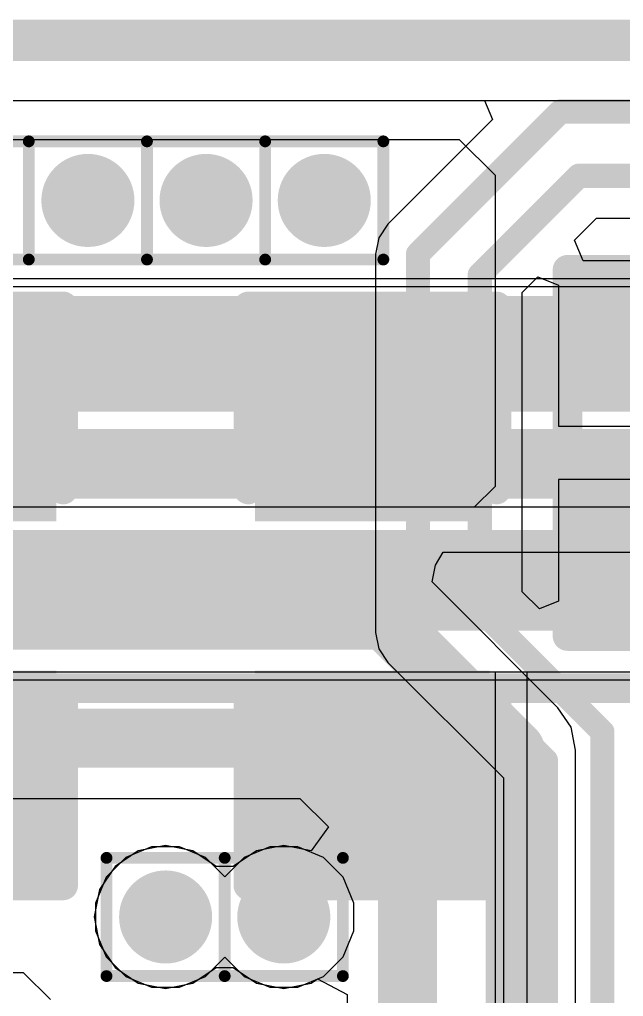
# Model space of a CAD drawing. Header units: inches. Extents: x -6 to 283, y -12 to 154.
# Drawn here: x 43.755 to 46.351, y 16.249 to 20.449 of the extents above; entities that cross this region are included whole.
import ezdxf

# ---------------------------------------------------------------- set-up
doc = ezdxf.new("R2010")
doc.units = ezdxf.units.IN
for name, color, linetype in [('Board Outline', 216, 'Continuous'), ('Bottom Layer', 5, 'Continuous'), ('Bottom Overlay', 54, 'Continuous'), ('Bottom Paste', 16, 'Continuous'), ('Bottom Solder', 6, 'Continuous'), ('Drill Drawing', 1, 'Continuous'), ('GND-1', 16, 'Continuous'), ('GND-2', 90, 'Continuous'), ('GND-3', 216, 'Continuous'), ('GND-4', 54, 'Continuous'), ('PWR-1', 156, 'Continuous'), ('PWR-2', 130, 'Continuous'), ('Signal L1', 76, 'Continuous'), ('Signal L2', 6, 'Continuous'), ('Top Layer', 1, 'Continuous'), ('Top Overlay', 2, 'Continuous'), ('Top Paste', 8, 'Continuous'), ('Top Solder', 216, 'Continuous'), ('Via Holes', 16, 'Continuous')]:
    doc.layers.add(name, color=color, linetype=linetype)

# ---------------------------------------------------------------- blocks, each defined once
blk = doc.blocks.new('R___0402_B_149')
at = {"layer": 'Bottom Layer'}
for points in [[(-0.2413, 0.3175), (-0.2413, -0.3175), (-0.6985, -0.3175), (-0.6985, 0.3175)], [(0.6985, 0.3175), (0.6985, -0.3175), (0.2413, -0.3175), (0.2413, 0.3175)]]:
    blk.add_hatch(color=5, dxfattribs=at).paths.add_polyline_path(points)
at = {"layer": 'Bottom Paste'}
for points in [[(-0.2413, 0.3175), (-0.2413, -0.3175), (-0.6985, -0.3175), (-0.6985, 0.3175)], [(0.6985, 0.3175), (0.6985, -0.3175), (0.2413, -0.3175), (0.2413, 0.3175)]]:
    blk.add_hatch(color=16, dxfattribs=at).paths.add_polyline_path(points)
at = {"layer": 'Bottom Solder'}
for points in [[(-0.1863, 0.3725), (-0.1863, -0.3725), (-0.7535, -0.3725), (-0.7535, 0.3725)], [(0.7535, 0.3725), (0.7535, -0.3725), (0.1863, -0.3725), (0.1863, 0.3725)]]:
    blk.add_hatch(color=6, dxfattribs=at).paths.add_polyline_path(points)
at = {"layer": 'Bottom Overlay'}
for points in [[(-0.7874, 0.4064, 0.127, 0.127, 0), (0.7874, 0.4064, 0.127, 0.127, 0)], [(-0.7874, -0.4064, 0.127, 0.127, 0), (-0.7874, 0.4064, 0.127, 0.127, 0)], [(0.7874, -0.4064, 0.127, 0.127, 0), (0.7874, 0.4064, 0.127, 0.127, 0)], [(0.8128, 0.4318, 0.00323, 0.00323, 0), (-0.8128, 0.4318, 0.00323, 0.00323, 0)], [(0.7874, -0.4064, 0.127, 0.127, 0), (-0.7874, -0.4064, 0.127, 0.127, 0)]]:
    blk.add_lwpolyline(points, format="xyseb", dxfattribs=at)
for points in [[(-0.8191, 0.4064, 0.0635, 0.0635, 1), (-0.7556, 0.4064, 0.0635, 0.0635, 1)], [(-0.8191, 0.4064, 0.0635, 0.0635, 1), (-0.7556, 0.4064, 0.0635, 0.0635, 1)], [(0.7557, 0.4064, 0.0635, 0.0635, 1), (0.8192, 0.4064, 0.0635, 0.0635, 1)], [(0.7557, 0.4064, 0.0635, 0.0635, 1), (0.8192, 0.4064, 0.0635, 0.0635, 1)], [(-0.8136, 0.4318, 0.00161, 0.00161, 1), (-0.812, 0.4318, 0.00161, 0.00161, 1)], [(0.812, 0.4318, 0.00161, 0.00161, 1), (0.8136, 0.4318, 0.00161, 0.00161, 1)], [(-0.8191, -0.4064, 0.0635, 0.0635, 1), (-0.7556, -0.4064, 0.0635, 0.0635, 1)], [(-0.8191, -0.4064, 0.0635, 0.0635, 1), (-0.7556, -0.4064, 0.0635, 0.0635, 1)], [(0.7556, -0.4064, 0.0635, 0.0635, 1), (0.8191, -0.4064, 0.0635, 0.0635, 1)], [(0.7556, -0.4064, 0.0635, 0.0635, 1), (0.8191, -0.4064, 0.0635, 0.0635, 1)]]:
    blk.add_lwpolyline(points, format="xyseb", close=True, dxfattribs=at)
blk = doc.blocks.new('C___0603_382')
at = {"layer": 'Top Layer'}
for points in [[(-0.381, 0.4445), (-0.381, -0.4445), (-1.143, -0.4445), (-1.143, 0.4445)], [(1.143, 0.4445), (1.143, -0.4445), (0.381, -0.4445), (0.381, 0.4445)]]:
    blk.add_hatch(color=1, dxfattribs=at).paths.add_polyline_path(points)
at = {"layer": 'Top Paste'}
for points in [[(-0.381, 0.4445), (-0.381, -0.4445), (-1.143, -0.4445), (-1.143, 0.4445)], [(1.143, 0.4445), (1.143, -0.4445), (0.381, -0.4445), (0.381, 0.4445)]]:
    blk.add_hatch(color=8, dxfattribs=at).paths.add_polyline_path(points)
at = {"layer": 'Top Solder'}
for points in [[(-0.321, 0.5045), (-0.321, -0.5045), (-1.203, -0.5045), (-1.203, 0.5045)], [(1.203, 0.5045), (1.203, -0.5045), (0.321, -0.5045), (0.321, 0.5045)]]:
    blk.add_hatch(color=216, dxfattribs=at).paths.add_polyline_path(points)
at = {"layer": 'Top Overlay'}
for points in [[(-0.4572, 0.5334, 0.127, 0.127, 0), (-1.2446, 0.5334, 0.127, 0.127, 0)], [(-1.2446, -0.5334, 0.127, 0.127, 0), (-1.2446, 0.5334, 0.127, 0.127, 0)], [(1.2446, 0.5334, 0.127, 0.127, 0), (0.4572, 0.5334, 0.127, 0.127, 0)], [(1.2446, -0.5334, 0.127, 0.127, 0), (1.2446, 0.5334, 0.127, 0.127, 0)], [(-0.4572, -0.5334, 0.127, 0.127, 0), (-1.2446, -0.5334, 0.127, 0.127, 0)], [(1.2446, -0.5334, 0.127, 0.127, 0), (0.4572, -0.5334, 0.127, 0.127, 0)]]:
    blk.add_lwpolyline(points, format="xyseb", dxfattribs=at)
for points in [[(-1.2764, 0.5334, 0.0635, 0.0635, 1), (-1.2128, 0.5334, 0.0635, 0.0635, 1)], [(-1.2764, 0.5334, 0.0635, 0.0635, 1), (-1.2128, 0.5334, 0.0635, 0.0635, 1)], [(-0.4889, 0.5334, 0.0635, 0.0635, 1), (-0.4254, 0.5334, 0.0635, 0.0635, 1)], [(0.4254, 0.5334, 0.0635, 0.0635, 1), (0.4889, 0.5334, 0.0635, 0.0635, 1)], [(1.2128, 0.5334, 0.0635, 0.0635, 1), (1.2764, 0.5334, 0.0635, 0.0635, 1)], [(1.2128, 0.5334, 0.0635, 0.0635, 1), (1.2764, 0.5334, 0.0635, 0.0635, 1)], [(-1.2764, -0.5334, 0.0635, 0.0635, 1), (-1.2128, -0.5334, 0.0635, 0.0635, 1)], [(-1.2764, -0.5334, 0.0635, 0.0635, 1), (-1.2128, -0.5334, 0.0635, 0.0635, 1)], [(-0.4889, -0.5334, 0.0635, 0.0635, 1), (-0.4254, -0.5334, 0.0635, 0.0635, 1)], [(0.4254, -0.5334, 0.0635, 0.0635, 1), (0.4889, -0.5334, 0.0635, 0.0635, 1)], [(1.2128, -0.5334, 0.0635, 0.0635, 1), (1.2764, -0.5334, 0.0635, 0.0635, 1)], [(1.2128, -0.5334, 0.0635, 0.0635, 1), (1.2764, -0.5334, 0.0635, 0.0635, 1)]]:
    blk.add_lwpolyline(points, format="xyseb", close=True, dxfattribs=at)
blk = doc.blocks.new('C___0603_431')
at = {"layer": 'Top Layer'}
for points in [[(-0.381, 0.4445), (-0.381, -0.4445), (-1.143, -0.4445), (-1.143, 0.4445)], [(1.143, 0.4445), (1.143, -0.4445), (0.381, -0.4445), (0.381, 0.4445)]]:
    blk.add_hatch(color=1, dxfattribs=at).paths.add_polyline_path(points)
at = {"layer": 'Top Paste'}
for points in [[(-0.381, 0.4445), (-0.381, -0.4445), (-1.143, -0.4445), (-1.143, 0.4445)], [(1.143, 0.4445), (1.143, -0.4445), (0.381, -0.4445), (0.381, 0.4445)]]:
    blk.add_hatch(color=8, dxfattribs=at).paths.add_polyline_path(points)
at = {"layer": 'Top Solder'}
for points in [[(-0.321, 0.5045), (-0.321, -0.5045), (-1.203, -0.5045), (-1.203, 0.5045)], [(1.203, 0.5045), (1.203, -0.5045), (0.321, -0.5045), (0.321, 0.5045)]]:
    blk.add_hatch(color=216, dxfattribs=at).paths.add_polyline_path(points)
at = {"layer": 'Top Overlay'}
for points in [[(-1.2446, -0.5334, 0.127, 0.127, 0), (-1.2446, 0.5334, 0.127, 0.127, 0)], [(-0.4572, 0.5334, 0.127, 0.127, 0), (-1.2446, 0.5334, 0.127, 0.127, 0)], [(1.2446, 0.5334, 0.127, 0.127, 0), (0.4572, 0.5334, 0.127, 0.127, 0)], [(1.2446, -0.5334, 0.127, 0.127, 0), (1.2446, 0.5334, 0.127, 0.127, 0)], [(-0.4572, -0.5334, 0.127, 0.127, 0), (-1.2446, -0.5334, 0.127, 0.127, 0)], [(1.2446, -0.5334, 0.127, 0.127, 0), (0.4572, -0.5334, 0.127, 0.127, 0)]]:
    blk.add_lwpolyline(points, format="xyseb", dxfattribs=at)
for points in [[(-1.2764, 0.5334, 0.0635, 0.0635, 1), (-1.2128, 0.5334, 0.0635, 0.0635, 1)], [(-1.2764, 0.5334, 0.0635, 0.0635, 1), (-1.2128, 0.5334, 0.0635, 0.0635, 1)], [(-0.4889, 0.5334, 0.0635, 0.0635, 1), (-0.4254, 0.5334, 0.0635, 0.0635, 1)], [(0.4254, 0.5334, 0.0635, 0.0635, 1), (0.4889, 0.5334, 0.0635, 0.0635, 1)], [(1.2128, 0.5334, 0.0635, 0.0635, 1), (1.2764, 0.5334, 0.0635, 0.0635, 1)], [(1.2128, 0.5334, 0.0635, 0.0635, 1), (1.2764, 0.5334, 0.0635, 0.0635, 1)], [(-1.2764, -0.5334, 0.0635, 0.0635, 1), (-1.2128, -0.5334, 0.0635, 0.0635, 1)], [(-1.2764, -0.5334, 0.0635, 0.0635, 1), (-1.2128, -0.5334, 0.0635, 0.0635, 1)], [(-0.4889, -0.5334, 0.0635, 0.0635, 1), (-0.4254, -0.5334, 0.0635, 0.0635, 1)], [(0.4254, -0.5334, 0.0635, 0.0635, 1), (0.4889, -0.5334, 0.0635, 0.0635, 1)], [(1.2128, -0.5334, 0.0635, 0.0635, 1), (1.2764, -0.5334, 0.0635, 0.0635, 1)], [(1.2128, -0.5334, 0.0635, 0.0635, 1), (1.2764, -0.5334, 0.0635, 0.0635, 1)]]:
    blk.add_lwpolyline(points, format="xyseb", close=True, dxfattribs=at)

msp = doc.modelspace()

# ---------------------------------------------------------------- hatches: boundary and pattern name
at = {"layer": 'Bottom Layer'}
h = msp.add_hatch(color=5, dxfattribs=at)
edge = h.paths.add_edge_path()
edge.add_arc((44.0487, 19.6711), 0.2, 0, 360)
h = msp.add_hatch(color=5, dxfattribs=at)
edge = h.paths.add_edge_path()
edge.add_arc((44.5567, 19.6711), 0.2, 0, 360)
h = msp.add_hatch(color=5, dxfattribs=at)
edge = h.paths.add_edge_path()
edge.add_arc((45.0647, 19.6711), 0.2, 0, 360)
h = msp.add_hatch(color=5, dxfattribs=at)
edge = h.paths.add_edge_path()
edge.add_arc((44.3828, 16.591), 0.2, 0, 360)
h = msp.add_hatch(color=5, dxfattribs=at)
edge = h.paths.add_edge_path()
edge.add_arc((44.8908, 16.591), 0.2, 0, 360)
at = {"layer": 'GND-1'}
h = msp.add_hatch(color=16, dxfattribs=at)
edge = h.paths.add_edge_path()
edge.add_arc((44.0487, 19.6711), 0.2, 0, 360)
h = msp.add_hatch(color=16, dxfattribs=at)
edge = h.paths.add_edge_path()
edge.add_arc((44.5567, 19.6711), 0.2, 0, 360)
h = msp.add_hatch(color=16, dxfattribs=at)
edge = h.paths.add_edge_path()
edge.add_arc((45.0647, 19.6711), 0.2, 0, 360)
h = msp.add_hatch(color=16, dxfattribs=at)
edge = h.paths.add_edge_path()
edge.add_arc((44.3828, 16.591), 0.2, 0, 360)
h = msp.add_hatch(color=16, dxfattribs=at)
edge = h.paths.add_edge_path()
edge.add_arc((44.8908, 16.591), 0.2, 0, 360)
at = {"layer": 'GND-2'}
h = msp.add_hatch(color=90, dxfattribs=at)
edge = h.paths.add_edge_path()
edge.add_arc((44.0487, 19.6711), 0.2, 0, 360)
h = msp.add_hatch(color=90, dxfattribs=at)
edge = h.paths.add_edge_path()
edge.add_arc((44.5567, 19.6711), 0.2, 0, 360)
h = msp.add_hatch(color=90, dxfattribs=at)
edge = h.paths.add_edge_path()
edge.add_arc((45.0647, 19.6711), 0.2, 0, 360)
h = msp.add_hatch(color=90, dxfattribs=at)
edge = h.paths.add_edge_path()
edge.add_arc((44.3828, 16.591), 0.2, 0, 360)
h = msp.add_hatch(color=90, dxfattribs=at)
edge = h.paths.add_edge_path()
edge.add_arc((44.8908, 16.591), 0.2, 0, 360)
at = {"layer": 'GND-3'}
h = msp.add_hatch(color=216, dxfattribs=at)
edge = h.paths.add_edge_path()
edge.add_arc((44.0487, 19.6711), 0.2, 0, 360)
h = msp.add_hatch(color=216, dxfattribs=at)
edge = h.paths.add_edge_path()
edge.add_arc((44.5567, 19.6711), 0.2, 0, 360)
h = msp.add_hatch(color=216, dxfattribs=at)
edge = h.paths.add_edge_path()
edge.add_arc((45.0647, 19.6711), 0.2, 0, 360)
h = msp.add_hatch(color=216, dxfattribs=at)
edge = h.paths.add_edge_path()
edge.add_arc((44.3828, 16.591), 0.2, 0, 360)
h = msp.add_hatch(color=216, dxfattribs=at)
edge = h.paths.add_edge_path()
edge.add_arc((44.8908, 16.591), 0.2, 0, 360)
at = {"layer": 'GND-4'}
h = msp.add_hatch(color=54, dxfattribs=at)
edge = h.paths.add_edge_path()
edge.add_arc((44.0487, 19.6711), 0.2, 0, 360)
h = msp.add_hatch(color=54, dxfattribs=at)
edge = h.paths.add_edge_path()
edge.add_arc((44.5567, 19.6711), 0.2, 0, 360)
h = msp.add_hatch(color=54, dxfattribs=at)
edge = h.paths.add_edge_path()
edge.add_arc((45.0647, 19.6711), 0.2, 0, 360)
h = msp.add_hatch(color=54, dxfattribs=at)
edge = h.paths.add_edge_path()
edge.add_arc((44.3828, 16.591), 0.2, 0, 360)
h = msp.add_hatch(color=54, dxfattribs=at)
edge = h.paths.add_edge_path()
edge.add_arc((44.8908, 16.591), 0.2, 0, 360)
at = {"layer": 'PWR-1'}
h = msp.add_hatch(color=156, dxfattribs=at)
edge = h.paths.add_edge_path()
edge.add_arc((44.0487, 19.6711), 0.2, 0, 360)
h = msp.add_hatch(color=156, dxfattribs=at)
edge = h.paths.add_edge_path()
edge.add_arc((44.5567, 19.6711), 0.2, 0, 360)
h = msp.add_hatch(color=156, dxfattribs=at)
edge = h.paths.add_edge_path()
edge.add_arc((45.0647, 19.6711), 0.2, 0, 360)
h = msp.add_hatch(color=156, dxfattribs=at)
edge = h.paths.add_edge_path()
edge.add_arc((44.3828, 16.591), 0.2, 0, 360)
h = msp.add_hatch(color=156, dxfattribs=at)
edge = h.paths.add_edge_path()
edge.add_arc((44.8908, 16.591), 0.2, 0, 360)
at = {"layer": 'PWR-2'}
h = msp.add_hatch(color=130, dxfattribs=at)
edge = h.paths.add_edge_path()
edge.add_arc((44.0487, 19.6711), 0.2, 0, 360)
h = msp.add_hatch(color=130, dxfattribs=at)
edge = h.paths.add_edge_path()
edge.add_arc((44.5567, 19.6711), 0.2, 0, 360)
h = msp.add_hatch(color=130, dxfattribs=at)
edge = h.paths.add_edge_path()
edge.add_arc((45.0647, 19.6711), 0.2, 0, 360)
h = msp.add_hatch(color=130, dxfattribs=at)
edge = h.paths.add_edge_path()
edge.add_arc((44.3828, 16.591), 0.2, 0, 360)
h = msp.add_hatch(color=130, dxfattribs=at)
edge = h.paths.add_edge_path()
edge.add_arc((44.8908, 16.591), 0.2, 0, 360)
at = {"layer": 'Signal L1'}
h = msp.add_hatch(color=76, dxfattribs=at)
edge = h.paths.add_edge_path()
edge.add_arc((44.0487, 19.6711), 0.2, 0, 360)
h = msp.add_hatch(color=76, dxfattribs=at)
edge = h.paths.add_edge_path()
edge.add_arc((44.5567, 19.6711), 0.2, 0, 360)
h = msp.add_hatch(color=76, dxfattribs=at)
edge = h.paths.add_edge_path()
edge.add_arc((45.0647, 19.6711), 0.2, 0, 360)
h = msp.add_hatch(color=76, dxfattribs=at)
edge = h.paths.add_edge_path()
edge.add_arc((44.3828, 16.591), 0.2, 0, 360)
h = msp.add_hatch(color=76, dxfattribs=at)
edge = h.paths.add_edge_path()
edge.add_arc((44.8908, 16.591), 0.2, 0, 360)
at = {"layer": 'Signal L2'}
h = msp.add_hatch(color=6, dxfattribs=at)
edge = h.paths.add_edge_path()
edge.add_arc((44.0487, 19.6711), 0.2, 0, 360)
h = msp.add_hatch(color=6, dxfattribs=at)
edge = h.paths.add_edge_path()
edge.add_arc((44.5567, 19.6711), 0.2, 0, 360)
h = msp.add_hatch(color=6, dxfattribs=at)
edge = h.paths.add_edge_path()
edge.add_arc((45.0647, 19.6711), 0.2, 0, 360)
h = msp.add_hatch(color=6, dxfattribs=at)
edge = h.paths.add_edge_path()
edge.add_arc((44.3828, 16.591), 0.2, 0, 360)
h = msp.add_hatch(color=6, dxfattribs=at)
edge = h.paths.add_edge_path()
edge.add_arc((44.8908, 16.591), 0.2, 0, 360)
at = {"layer": 'Top Layer'}
h = msp.add_hatch(color=1, dxfattribs=at)
edge = h.paths.add_edge_path()
edge.add_arc((44.0487, 19.6711), 0.2, 0, 360)
h = msp.add_hatch(color=1, dxfattribs=at)
edge = h.paths.add_edge_path()
edge.add_arc((44.5567, 19.6711), 0.2, 0, 360)
h = msp.add_hatch(color=1, dxfattribs=at)
edge = h.paths.add_edge_path()
edge.add_arc((45.0647, 19.6711), 0.2, 0, 360)
h = msp.add_hatch(color=1, dxfattribs=at)
edge = h.paths.add_edge_path()
edge.add_arc((44.3828, 16.591), 0.2, 0, 360)
h = msp.add_hatch(color=1, dxfattribs=at)
edge = h.paths.add_edge_path()
edge.add_arc((44.8908, 16.591), 0.2, 0, 360)
at = {"layer": 'Via Holes'}
h = msp.add_hatch(color=7, dxfattribs=at)
edge = h.paths.add_edge_path()
edge.add_arc((44.0487, 19.6711), 0.1, 0, 360)
h = msp.add_hatch(color=7, dxfattribs=at)
edge = h.paths.add_edge_path()
edge.add_arc((44.5567, 19.6711), 0.1, 0, 360)
h = msp.add_hatch(color=7, dxfattribs=at)
edge = h.paths.add_edge_path()
edge.add_arc((45.0647, 19.6711), 0.1, 0, 360)
h = msp.add_hatch(color=7, dxfattribs=at)
edge = h.paths.add_edge_path()
edge.add_arc((44.3828, 16.591), 0.1, 0, 360)
h = msp.add_hatch(color=7, dxfattribs=at)
edge = h.paths.add_edge_path()
edge.add_arc((44.8908, 16.591), 0.1, 0, 360)

# ---------------------------------------------------------------- linework, layer by layer
at = {"layer": 'Board Outline'}
msp.add_lwpolyline([(12.0364, 20.3599, 0.1778, 0.1778, 0), (75.5509, 20.3599, 0.1778, 0.1778, 0)], format="xyseb", dxfattribs=at)
at = {"layer": 'Bottom Layer'}
for p, q in [((12.0364, 20.1009), (45.7536, 20.1009)), ((45.7536, 20.1009), (45.7877, 20.0188)), ((45.7877, 20.0188), (45.3384, 19.5695)), ((45.3384, 19.5695), (45.2988, 19.5103)), ((46.1401, 19.5003), (46.2346, 19.5948)), ((46.2346, 19.5948), (48.5973, 19.5948)), ((45.2988, 19.5103), (45.2849, 19.4404)), ((46.1769, 19.4114), (46.1401, 19.5003)), ((45.2849, 19.4404), (45.2849, 19.4404)), ((45.2849, 19.4404), (45.2849, 17.8139)), ((46.9609, 19.4114), (46.1769, 19.4114)), ((45.9158, 19.276), (45.983, 19.3432)), ((45.983, 19.3432), (46.0719, 19.3064)), ((45.9158, 17.9891), (45.9158, 19.276)), ((46.0719, 19.3064), (46.0719, 18.7002)), ((46.0719, 18.7002), (46.9609, 18.7002)), ((46.9609, 18.4716), (46.0719, 18.4716)), ((46.0719, 18.4716), (46.0719, 17.9491)), ((45.9898, 17.9151), (45.9158, 17.9891)), ((46.0719, 17.9491), (45.9898, 17.9151)), ((45.2849, 17.8139), (45.2849, 17.8139)), ((45.2849, 17.8139), (45.2988, 17.744)), ((45.2988, 17.744), (45.3384, 17.6848)), ((45.3384, 17.6848), (45.8346, 17.1886)), ((45.8346, 17.1886), (45.8346, 15.0001)), ((44.3228, 16.8926), (44.212, 16.8466)), ((44.4428, 16.8926), (44.3228, 16.8926)), ((44.5537, 16.8466), (44.4428, 16.8926)), ((44.8308, 16.8926), (44.72, 16.8466)), ((44.9508, 16.8926), (44.8308, 16.8926)), ((45.0617, 16.8466), (44.9508, 16.8926)), ((44.212, 16.8466), (44.1272, 16.7618)), ((44.6368, 16.7635), (44.5537, 16.8466)), ((44.72, 16.8466), (44.6368, 16.7635)), ((45.1465, 16.7618), (45.0617, 16.8466)), ((44.1272, 16.7618), (44.0812, 16.651)), ((45.1924, 16.651), (45.1465, 16.7618)), ((44.0812, 16.651), (44.0812, 16.531)), ((45.1924, 16.531), (45.1924, 16.651)), ((44.0812, 16.531), (44.1272, 16.4201)), ((45.1465, 16.4201), (45.1924, 16.531)), ((44.1272, 16.4201), (44.212, 16.3353)), ((45.0617, 16.3353), (45.1465, 16.4201)), ((44.5537, 16.3353), (44.6368, 16.4184)), ((44.6368, 16.4184), (44.72, 16.3353)), ((44.212, 16.3353), (44.3228, 16.2894)), ((44.4428, 16.2894), (44.5537, 16.3353)), ((44.72, 16.3353), (44.8308, 16.2894)), ((44.9508, 16.2894), (45.0617, 16.3353)), ((44.3228, 16.2894), (44.4428, 16.2894)), ((44.8308, 16.2894), (44.9508, 16.2894))]:
    msp.add_line(p, q, dxfattribs=at)
for points in [[(45.4675, 19.4404, 0.1041, 0.1041, 0), (46.0809, 20.0538, 0.1041, 0.1041, 0)], [(46.0809, 20.0538, 0.1041, 0.1041, 0), (59.5067, 20.0538, 0.1041, 0.1041, 0)], [(45.7332, 19.3516, 0.1041, 0.1041, 0), (46.1589, 19.7773, 0.1041, 0.1041, 0)], [(46.1589, 19.7773, 0.1041, 0.1041, 0), (48.6729, 19.7773, 0.1041, 0.1041, 0)], [(45.4675, 17.8139, 0.1041, 0.1041, 0), (45.4675, 19.4404, 0.1041, 0.1041, 0)], [(45.7332, 17.9134, 0.1041, 0.1041, 0), (45.7332, 19.3516, 0.1041, 0.1041, 0)], [(45.7332, 17.9134, 0.1041, 0.1041, 0), (46.2598, 17.3869, 0.1041, 0.1041, 0)], [(45.4675, 17.8139, 0.1041, 0.1041, 0), (46.0172, 17.2642, 0.1041, 0.1041, 0)], [(46.2598, 14.7712, 0.1041, 0.1041, 0), (46.2598, 17.3869, 0.1041, 0.1041, 0)], [(46.0172, 14.5687, 0.1041, 0.1041, 0), (46.0172, 17.2642, 0.1041, 0.1041, 0)]]:
    msp.add_lwpolyline(points, format="xyseb", dxfattribs=at)
for points in [[(46.0549, 20.0538, 0.0521, 0.0521, 1), (46.1069, 20.0538, 0.0521, 0.0521, 1)], [(46.0549, 20.0538, 0.0521, 0.0521, 1), (46.1069, 20.0538, 0.0521, 0.0521, 1)], [(46.1329, 19.7773, 0.0521, 0.0521, 1), (46.185, 19.7773, 0.0521, 0.0521, 1)], [(46.1329, 19.7773, 0.0521, 0.0521, 1), (46.185, 19.7773, 0.0521, 0.0521, 1)], [(45.4415, 19.4404, 0.0521, 0.0521, 1), (45.4935, 19.4404, 0.0521, 0.0521, 1)], [(45.4415, 19.4404, 0.0521, 0.0521, 1), (45.4935, 19.4404, 0.0521, 0.0521, 1)], [(45.7072, 19.3516, 0.0521, 0.0521, 1), (45.7593, 19.3516, 0.0521, 0.0521, 1)], [(45.7072, 19.3516, 0.0521, 0.0521, 1), (45.7593, 19.3516, 0.0521, 0.0521, 1)], [(45.7072, 17.9134, 0.0521, 0.0521, 1), (45.7593, 17.9134, 0.0521, 0.0521, 1)], [(45.7072, 17.9134, 0.0521, 0.0521, 1), (45.7593, 17.9134, 0.0521, 0.0521, 1)], [(45.4415, 17.8139, 0.0521, 0.0521, 1), (45.4935, 17.8139, 0.0521, 0.0521, 1)], [(45.4415, 17.8139, 0.0521, 0.0521, 1), (45.4935, 17.8139, 0.0521, 0.0521, 1)], [(46.2337, 17.3869, 0.0521, 0.0521, 1), (46.2858, 17.3869, 0.0521, 0.0521, 1)], [(46.2337, 17.3869, 0.0521, 0.0521, 1), (46.2858, 17.3869, 0.0521, 0.0521, 1)], [(45.9912, 17.2642, 0.0521, 0.0521, 1), (46.0432, 17.2642, 0.0521, 0.0521, 1)], [(45.9912, 17.2642, 0.0521, 0.0521, 1), (46.0432, 17.2642, 0.0521, 0.0521, 1)]]:
    msp.add_lwpolyline(points, format="xyseb", close=True, dxfattribs=at)
at = {"layer": 'Drill Drawing'}
for points in [[(43.2867, 19.9251, 0.0508, 0.0508, 0), (43.7947, 19.9251, 0.0508, 0.0508, 0)], [(43.7947, 19.4171, 0.0508, 0.0508, 0), (43.7947, 19.9251, 0.0508, 0.0508, 0)], [(43.7947, 19.9251, 0.0508, 0.0508, 0), (44.3027, 19.9251, 0.0508, 0.0508, 0)], [(43.7947, 19.4171, 0.0508, 0.0508, 0), (43.7947, 19.9251, 0.0508, 0.0508, 0)], [(44.3027, 19.9251, 0.0508, 0.0508, 0), (44.8107, 19.9251, 0.0508, 0.0508, 0)], [(44.3027, 19.4171, 0.0508, 0.0508, 0), (44.3027, 19.9251, 0.0508, 0.0508, 0)], [(44.3027, 19.4171, 0.0508, 0.0508, 0), (44.3027, 19.9251, 0.0508, 0.0508, 0)], [(44.8107, 19.4171, 0.0508, 0.0508, 0), (44.8107, 19.9251, 0.0508, 0.0508, 0)], [(44.8107, 19.9251, 0.0508, 0.0508, 0), (45.3187, 19.9251, 0.0508, 0.0508, 0)], [(44.8107, 19.4171, 0.0508, 0.0508, 0), (44.8107, 19.9251, 0.0508, 0.0508, 0)], [(45.3187, 19.4171, 0.0508, 0.0508, 0), (45.3187, 19.9251, 0.0508, 0.0508, 0)], [(43.2867, 19.4171, 0.0508, 0.0508, 0), (43.7947, 19.4171, 0.0508, 0.0508, 0)], [(43.7947, 19.4171, 0.0508, 0.0508, 0), (44.3027, 19.4171, 0.0508, 0.0508, 0)], [(44.3027, 19.4171, 0.0508, 0.0508, 0), (44.8107, 19.4171, 0.0508, 0.0508, 0)], [(44.8107, 19.4171, 0.0508, 0.0508, 0), (45.3187, 19.4171, 0.0508, 0.0508, 0)], [(44.1288, 16.845, 0.0508, 0.0508, 0), (44.6368, 16.845, 0.0508, 0.0508, 0)], [(44.1288, 16.337, 0.0508, 0.0508, 0), (44.1288, 16.845, 0.0508, 0.0508, 0)], [(44.6368, 16.337, 0.0508, 0.0508, 0), (44.6368, 16.845, 0.0508, 0.0508, 0)], [(44.6368, 16.845, 0.0508, 0.0508, 0), (45.1448, 16.845, 0.0508, 0.0508, 0)], [(44.6368, 16.337, 0.0508, 0.0508, 0), (44.6368, 16.845, 0.0508, 0.0508, 0)], [(45.1448, 16.337, 0.0508, 0.0508, 0), (45.1448, 16.845, 0.0508, 0.0508, 0)], [(44.1288, 16.337, 0.0508, 0.0508, 0), (44.6368, 16.337, 0.0508, 0.0508, 0)], [(44.6368, 16.337, 0.0508, 0.0508, 0), (45.1448, 16.337, 0.0508, 0.0508, 0)]]:
    msp.add_lwpolyline(points, format="xyseb", dxfattribs=at)
for points in [[(43.782, 19.9251, 0.0254, 0.0254, 1), (43.8074, 19.9251, 0.0254, 0.0254, 1)], [(43.782, 19.9251, 0.0254, 0.0254, 1), (43.8074, 19.9251, 0.0254, 0.0254, 1)], [(43.782, 19.9251, 0.0254, 0.0254, 1), (43.8074, 19.9251, 0.0254, 0.0254, 1)], [(43.782, 19.9251, 0.0254, 0.0254, 1), (43.8074, 19.9251, 0.0254, 0.0254, 1)], [(44.29, 19.9251, 0.0254, 0.0254, 1), (44.3154, 19.9251, 0.0254, 0.0254, 1)], [(44.29, 19.9251, 0.0254, 0.0254, 1), (44.3154, 19.9251, 0.0254, 0.0254, 1)], [(44.29, 19.9251, 0.0254, 0.0254, 1), (44.3154, 19.9251, 0.0254, 0.0254, 1)], [(44.29, 19.9251, 0.0254, 0.0254, 1), (44.3154, 19.9251, 0.0254, 0.0254, 1)], [(44.798, 19.9251, 0.0254, 0.0254, 1), (44.8234, 19.9251, 0.0254, 0.0254, 1)], [(44.798, 19.9251, 0.0254, 0.0254, 1), (44.8234, 19.9251, 0.0254, 0.0254, 1)], [(44.798, 19.9251, 0.0254, 0.0254, 1), (44.8234, 19.9251, 0.0254, 0.0254, 1)], [(44.798, 19.9251, 0.0254, 0.0254, 1), (44.8234, 19.9251, 0.0254, 0.0254, 1)], [(45.306, 19.9251, 0.0254, 0.0254, 1), (45.3314, 19.9251, 0.0254, 0.0254, 1)], [(45.306, 19.9251, 0.0254, 0.0254, 1), (45.3314, 19.9251, 0.0254, 0.0254, 1)], [(43.782, 19.4171, 0.0254, 0.0254, 1), (43.8074, 19.4171, 0.0254, 0.0254, 1)], [(43.782, 19.4171, 0.0254, 0.0254, 1), (43.8074, 19.4171, 0.0254, 0.0254, 1)], [(43.782, 19.4171, 0.0254, 0.0254, 1), (43.8074, 19.4171, 0.0254, 0.0254, 1)], [(43.782, 19.4171, 0.0254, 0.0254, 1), (43.8074, 19.4171, 0.0254, 0.0254, 1)], [(44.29, 19.4171, 0.0254, 0.0254, 1), (44.3154, 19.4171, 0.0254, 0.0254, 1)], [(44.29, 19.4171, 0.0254, 0.0254, 1), (44.3154, 19.4171, 0.0254, 0.0254, 1)], [(44.29, 19.4171, 0.0254, 0.0254, 1), (44.3154, 19.4171, 0.0254, 0.0254, 1)], [(44.29, 19.4171, 0.0254, 0.0254, 1), (44.3154, 19.4171, 0.0254, 0.0254, 1)], [(44.798, 19.4171, 0.0254, 0.0254, 1), (44.8234, 19.4171, 0.0254, 0.0254, 1)], [(44.798, 19.4171, 0.0254, 0.0254, 1), (44.8234, 19.4171, 0.0254, 0.0254, 1)], [(44.798, 19.4171, 0.0254, 0.0254, 1), (44.8234, 19.4171, 0.0254, 0.0254, 1)], [(44.798, 19.4171, 0.0254, 0.0254, 1), (44.8234, 19.4171, 0.0254, 0.0254, 1)], [(45.306, 19.4171, 0.0254, 0.0254, 1), (45.3314, 19.4171, 0.0254, 0.0254, 1)], [(45.306, 19.4171, 0.0254, 0.0254, 1), (45.3314, 19.4171, 0.0254, 0.0254, 1)], [(44.1161, 16.845, 0.0254, 0.0254, 1), (44.1415, 16.845, 0.0254, 0.0254, 1)], [(44.1161, 16.845, 0.0254, 0.0254, 1), (44.1415, 16.845, 0.0254, 0.0254, 1)], [(44.6241, 16.845, 0.0254, 0.0254, 1), (44.6495, 16.845, 0.0254, 0.0254, 1)], [(44.6241, 16.845, 0.0254, 0.0254, 1), (44.6495, 16.845, 0.0254, 0.0254, 1)], [(44.6241, 16.845, 0.0254, 0.0254, 1), (44.6495, 16.845, 0.0254, 0.0254, 1)], [(44.6241, 16.845, 0.0254, 0.0254, 1), (44.6495, 16.845, 0.0254, 0.0254, 1)], [(45.1321, 16.845, 0.0254, 0.0254, 1), (45.1575, 16.845, 0.0254, 0.0254, 1)], [(45.1321, 16.845, 0.0254, 0.0254, 1), (45.1575, 16.845, 0.0254, 0.0254, 1)], [(44.1161, 16.337, 0.0254, 0.0254, 1), (44.1415, 16.337, 0.0254, 0.0254, 1)], [(44.1161, 16.337, 0.0254, 0.0254, 1), (44.1415, 16.337, 0.0254, 0.0254, 1)], [(44.6241, 16.337, 0.0254, 0.0254, 1), (44.6495, 16.337, 0.0254, 0.0254, 1)], [(44.6241, 16.337, 0.0254, 0.0254, 1), (44.6495, 16.337, 0.0254, 0.0254, 1)], [(44.6241, 16.337, 0.0254, 0.0254, 1), (44.6495, 16.337, 0.0254, 0.0254, 1)], [(44.6241, 16.337, 0.0254, 0.0254, 1), (44.6495, 16.337, 0.0254, 0.0254, 1)], [(45.1321, 16.337, 0.0254, 0.0254, 1), (45.1575, 16.337, 0.0254, 0.0254, 1)], [(45.1321, 16.337, 0.0254, 0.0254, 1), (45.1575, 16.337, 0.0254, 0.0254, 1)]]:
    msp.add_lwpolyline(points, format="xyseb", close=True, dxfattribs=at)
at = {"layer": 'GND-1'}
for p, q in [((12.0364, 20.1009), (75.5508, 20.1009)), ((44.3228, 16.8926), (44.212, 16.8466)), ((44.4428, 16.8926), (44.3228, 16.8926)), ((44.5537, 16.8466), (44.4428, 16.8926)), ((44.8308, 16.8926), (44.72, 16.8466)), ((44.9508, 16.8926), (44.8308, 16.8926)), ((45.0617, 16.8466), (44.9508, 16.8926)), ((44.212, 16.8466), (44.1272, 16.7618)), ((44.6368, 16.7635), (44.5537, 16.8466)), ((44.72, 16.8466), (44.6368, 16.7635)), ((45.1465, 16.7618), (45.0617, 16.8466)), ((44.1272, 16.7618), (44.0812, 16.651)), ((45.1924, 16.651), (45.1465, 16.7618)), ((44.0812, 16.651), (44.0812, 16.531)), ((45.1924, 16.531), (45.1924, 16.651)), ((44.0812, 16.531), (44.1272, 16.4201)), ((45.1465, 16.4201), (45.1924, 16.531)), ((44.1272, 16.4201), (44.212, 16.3353)), ((45.0617, 16.3353), (45.1465, 16.4201)), ((44.5537, 16.3353), (44.6368, 16.4184)), ((44.6368, 16.4184), (44.72, 16.3353)), ((44.212, 16.3353), (44.3228, 16.2894)), ((44.4428, 16.2894), (44.5537, 16.3353)), ((44.72, 16.3353), (44.8308, 16.2894)), ((44.9508, 16.2894), (45.0617, 16.3353)), ((44.3228, 16.2894), (44.4428, 16.2894)), ((44.8308, 16.2894), (44.9508, 16.2894))]:
    msp.add_line(p, q, dxfattribs=at)
at = {"layer": 'GND-2'}
for p, q in [((12.0364, 20.1009), (75.5508, 20.1009)), ((44.3228, 16.8926), (44.212, 16.8466)), ((44.4428, 16.8926), (44.3228, 16.8926)), ((44.5537, 16.8466), (44.4428, 16.8926)), ((44.8308, 16.8926), (44.72, 16.8466)), ((44.9508, 16.8926), (44.8308, 16.8926)), ((45.0617, 16.8466), (44.9508, 16.8926)), ((44.212, 16.8466), (44.1272, 16.7618)), ((44.6368, 16.7635), (44.5537, 16.8466)), ((44.72, 16.8466), (44.6368, 16.7635)), ((45.1465, 16.7618), (45.0617, 16.8466)), ((44.1272, 16.7618), (44.0812, 16.651)), ((45.1924, 16.651), (45.1465, 16.7618)), ((44.0812, 16.651), (44.0812, 16.531)), ((45.1924, 16.531), (45.1924, 16.651)), ((44.0812, 16.531), (44.1272, 16.4201)), ((45.1465, 16.4201), (45.1924, 16.531)), ((44.1272, 16.4201), (44.212, 16.3353)), ((45.0617, 16.3353), (45.1465, 16.4201)), ((44.5537, 16.3353), (44.6368, 16.4184)), ((44.6368, 16.4184), (44.72, 16.3353)), ((44.212, 16.3353), (44.3228, 16.2894)), ((44.4428, 16.2894), (44.5537, 16.3353)), ((44.72, 16.3353), (44.8308, 16.2894)), ((44.9508, 16.2894), (45.0617, 16.3353)), ((44.3228, 16.2894), (44.4428, 16.2894)), ((44.8308, 16.2894), (44.9508, 16.2894))]:
    msp.add_line(p, q, dxfattribs=at)
at = {"layer": 'GND-3'}
for p, q in [((12.0364, 20.1009), (75.5508, 20.1009)), ((44.3228, 16.8926), (44.212, 16.8466)), ((44.4428, 16.8926), (44.3228, 16.8926)), ((44.5537, 16.8466), (44.4428, 16.8926)), ((44.8308, 16.8926), (44.72, 16.8466)), ((44.9508, 16.8926), (44.8308, 16.8926)), ((45.0617, 16.8466), (44.9508, 16.8926)), ((44.212, 16.8466), (44.1272, 16.7618)), ((44.6368, 16.7635), (44.5537, 16.8466)), ((44.72, 16.8466), (44.6368, 16.7635)), ((45.1465, 16.7618), (45.0617, 16.8466)), ((44.1272, 16.7618), (44.0812, 16.651)), ((45.1924, 16.651), (45.1465, 16.7618)), ((44.0812, 16.651), (44.0812, 16.531)), ((45.1924, 16.531), (45.1924, 16.651)), ((44.0812, 16.531), (44.1272, 16.4201)), ((45.1465, 16.4201), (45.1924, 16.531)), ((44.1272, 16.4201), (44.212, 16.3353)), ((45.0617, 16.3353), (45.1465, 16.4201)), ((44.5537, 16.3353), (44.6368, 16.4184)), ((44.6368, 16.4184), (44.72, 16.3353)), ((44.212, 16.3353), (44.3228, 16.2894)), ((44.4428, 16.2894), (44.5537, 16.3353)), ((44.72, 16.3353), (44.8308, 16.2894)), ((44.9508, 16.2894), (45.0617, 16.3353)), ((44.3228, 16.2894), (44.4428, 16.2894)), ((44.8308, 16.2894), (44.9508, 16.2894))]:
    msp.add_line(p, q, dxfattribs=at)
at = {"layer": 'GND-4'}
for p, q in [((12.0364, 20.1009), (75.5508, 20.1009)), ((44.3228, 16.8926), (44.212, 16.8466)), ((44.4428, 16.8926), (44.3228, 16.8926)), ((44.5537, 16.8466), (44.4428, 16.8926)), ((44.8308, 16.8926), (44.72, 16.8466)), ((44.9508, 16.8926), (44.8308, 16.8926)), ((45.0617, 16.8466), (44.9508, 16.8926)), ((44.212, 16.8466), (44.1272, 16.7618)), ((44.6368, 16.7635), (44.5537, 16.8466)), ((44.72, 16.8466), (44.6368, 16.7635)), ((45.1465, 16.7618), (45.0617, 16.8466)), ((44.1272, 16.7618), (44.0812, 16.651)), ((45.1924, 16.651), (45.1465, 16.7618)), ((44.0812, 16.651), (44.0812, 16.531)), ((45.1924, 16.531), (45.1924, 16.651)), ((44.0812, 16.531), (44.1272, 16.4201)), ((45.1465, 16.4201), (45.1924, 16.531)), ((44.1272, 16.4201), (44.212, 16.3353)), ((45.0617, 16.3353), (45.1465, 16.4201)), ((44.5537, 16.3353), (44.6368, 16.4184)), ((44.6368, 16.4184), (44.72, 16.3353)), ((44.212, 16.3353), (44.3228, 16.2894)), ((44.4428, 16.2894), (44.5537, 16.3353)), ((44.72, 16.3353), (44.8308, 16.2894)), ((44.9508, 16.2894), (45.0617, 16.3353)), ((44.3228, 16.2894), (44.4428, 16.2894)), ((44.8308, 16.2894), (44.9508, 16.2894))]:
    msp.add_line(p, q, dxfattribs=at)
at = {"layer": 'PWR-1'}
for p, q in [((45.5426, 18.1036), (45.5756, 18.1585)), ((45.5756, 18.1585), (57.1787, 18.1585)), ((45.5281, 18.0315), (45.5426, 18.1036)), ((46.0691, 17.4905), (45.5281, 18.0315)), ((46.1253, 17.4065), (46.0691, 17.4905)), ((46.145, 17.3074), (46.1253, 17.4065)), ((46.145, 14.0605), (46.145, 17.3074)), ((41.9132, 17.1009), (44.96, 17.1009)), ((44.96, 17.1009), (45.0825, 16.9784)), ((45.0825, 16.9784), (45.0085, 16.8751)), ((44.3828, 16.8985), (44.2652, 16.8751)), ((44.5005, 16.8751), (44.3828, 16.8985)), ((44.8908, 16.8985), (44.7732, 16.8751)), ((45.0085, 16.8751), (44.8908, 16.8985)), ((44.2652, 16.8751), (44.1654, 16.8084)), ((44.6003, 16.8084), (44.5005, 16.8751)), ((44.7732, 16.8751), (44.6734, 16.8084)), ((44.1654, 16.8084), (44.0987, 16.7086)), ((44.6734, 16.8084), (44.6003, 16.8084)), ((44.0987, 16.7086), (44.0753, 16.591)), ((44.0753, 16.591), (44.0987, 16.4733)), ((44.0987, 16.4733), (44.1654, 16.3735)), ((44.1654, 16.3735), (44.2652, 16.3069)), ((44.5005, 16.3069), (44.6003, 16.3735)), ((44.6003, 16.3735), (44.6734, 16.3735)), ((44.6734, 16.3735), (44.7732, 16.3069)), ((44.2652, 16.3069), (44.3828, 16.2835)), ((44.3828, 16.2835), (44.5005, 16.3069)), ((44.7732, 16.3069), (44.8908, 16.2835)), ((44.8908, 16.2835), (45.0085, 16.3069)), ((45.0085, 16.3069), (45.036, 16.3252)), ((45.036, 16.3252), (45.163, 16.2573)), ((45.163, 16.2573), (45.163, 15.2711))]:
    msp.add_line(p, q, dxfattribs=at)
for points in [[(42.422, 18.5622, 0.254, 0.254, 0), (57.4053, 18.5622, 0.254, 0.254, 0)], [(42.0851, 17.8664, 0.254, 0.254, 0), (45.327, 17.8664, 0.254, 0.254, 0)], [(45.327, 17.8664, 0.254, 0.254, 0), (45.886, 17.3074, 0.254, 0.254, 0)], [(41.9132, 17.3599, 0.254, 0.254, 0), (45.0672, 17.3599, 0.254, 0.254, 0)], [(45.0672, 17.3599, 0.254, 0.254, 0), (45.422, 17.0051, 0.254, 0.254, 0)], [(45.886, 14.0605, 0.254, 0.254, 0), (45.886, 17.3074, 0.254, 0.254, 0)], [(45.422, 15.1638, 0.254, 0.254, 0), (45.422, 17.0051, 0.254, 0.254, 0)]]:
    msp.add_lwpolyline(points, format="xyseb", dxfattribs=at)
for points in [[(45.2635, 17.8664, 0.127, 0.127, 1), (45.3905, 17.8664, 0.127, 0.127, 1)], [(45.2635, 17.8664, 0.127, 0.127, 1), (45.3905, 17.8664, 0.127, 0.127, 1)], [(45.0037, 17.3599, 0.127, 0.127, 1), (45.1307, 17.3599, 0.127, 0.127, 1)], [(45.0037, 17.3599, 0.127, 0.127, 1), (45.1307, 17.3599, 0.127, 0.127, 1)], [(45.8225, 17.3074, 0.127, 0.127, 1), (45.9495, 17.3074, 0.127, 0.127, 1)], [(45.8225, 17.3074, 0.127, 0.127, 1), (45.9495, 17.3074, 0.127, 0.127, 1)], [(45.3585, 17.0051, 0.127, 0.127, 1), (45.4855, 17.0051, 0.127, 0.127, 1)], [(45.3585, 17.0051, 0.127, 0.127, 1), (45.4855, 17.0051, 0.127, 0.127, 1)]]:
    msp.add_lwpolyline(points, format="xyseb", close=True, dxfattribs=at)
at = {"layer": 'PWR-2'}
msp.add_line((39.0721, 17.61), (46.5762, 17.61), dxfattribs=at)
for points in [[(43.0079, 19.0701, 0.381, 0.381, 0), (55.3364, 19.0701, 0.381, 0.381, 0)], [(38.7503, 18.5166, 0.254, 0.254, 0), (55.1182, 18.5166, 0.254, 0.254, 0)], [(38.949, 17.9997, 0.254, 0.254, 0), (46.5528, 17.9997, 0.254, 0.254, 0)]]:
    msp.add_lwpolyline(points, format="xyseb", dxfattribs=at)
at = {"layer": 'Signal L1'}
for p, q in [((38.3844, 20.1009), (75.5508, 20.1009)), ((50.7598, 19.3347), (42.6132, 19.3347))]:
    msp.add_line(p, q, dxfattribs=at)
for points in [[(39.2362, 19.1521, 0.1041, 0.1041, 0), (55.6074, 19.1521, 0.1041, 0.1041, 0)], [(37.2326, 18.8263, 0.127, 0.127, 0), (57.9629, 18.8263, 0.127, 0.127, 0)], [(37.556, 18.4951, 0.127, 0.127, 0), (57.8176, 18.4951, 0.127, 0.127, 0)], [(37.0129, 18.1585, 0.0889, 0.0889, 0), (50.9661, 18.1585, 0.0889, 0.0889, 0)], [(37.0129, 17.8664, 0.0889, 0.0889, 0), (50.9661, 17.8664, 0.0889, 0.0889, 0)]]:
    msp.add_lwpolyline(points, format="xyseb", dxfattribs=at)
at = {"layer": 'Signal L2'}
for p, q in [((12.0364, 20.1009), (75.5508, 20.1009)), ((50.8406, 19.3004), (42.5324, 19.3004))]:
    msp.add_line(p, q, dxfattribs=at)
for points in [[(36.9391, 19.1061, 0.127, 0.127, 0), (76.181, 19.1061, 0.127, 0.127, 0)], [(35.2349, 18.8346, 0.127, 0.127, 0), (76.1879, 18.8346, 0.127, 0.127, 0)], [(17.4592, 18.4816, 0.127, 0.127, 0), (48.3941, 18.4816, 0.127, 0.127, 0)], [(17.5798, 18.1904, 0.127, 0.127, 0), (48.231, 18.1904, 0.127, 0.127, 0)], [(17.706, 17.8856, 0.127, 0.127, 0), (48.047, 17.8856, 0.127, 0.127, 0)], [(17.8349, 17.5745, 0.127, 0.127, 0), (47.2889, 17.5745, 0.127, 0.127, 0)]]:
    msp.add_lwpolyline(points, format="xyseb", dxfattribs=at)
at = {"layer": 'Top Layer'}
for p, q in [((34.5851, 20.1009), (46.9944, 20.1009)), ((42.7472, 19.9333), (45.645, 19.9333)), ((45.645, 19.9333), (45.7989, 19.7793)), ((45.7989, 19.7793), (45.7989, 18.442)), ((45.7989, 18.442), (45.7091, 18.3522)), ((47.1935, 18.3522), (39.0721, 18.3522)), ((47.0665, 18.3522), (39.0721, 18.3522)), ((45.7091, 18.3522), (39.0772, 18.3522)), ((39.0721, 17.6448), (47.1935, 17.6448)), ((39.0772, 17.6448), (45.7989, 17.6448)), ((45.7989, 17.6448), (45.7989, 15.2325)), ((45.9364, 15.2325), (45.9364, 17.6448)), ((45.9364, 17.6448), (47.0665, 17.6448)), ((43.7717, 16.3515), (39.1923, 16.3515)), ((43.8875, 16.2356), (43.7717, 16.3515))]:
    msp.add_line(p, q, dxfattribs=at)
msp.add_lwpolyline([(38.9712, 17.9831, 0.254, 0.254, 0), (47.8435, 17.9831, 0.254, 0.254, 0)], format="xyseb", dxfattribs=at)

# ---------------------------------------------------------------- block references
at = {"rotation": 270}
for name, p in [('R___0402_B_149', (46.5164, 18.5859)), ('C___0603_431', (43.4092, 17.9712)), ('C___0603_382', (45.2718, 17.9712))]:
    msp.add_blockref(name, p, dxfattribs=at)

doc.saveas('drawing.dxf')
